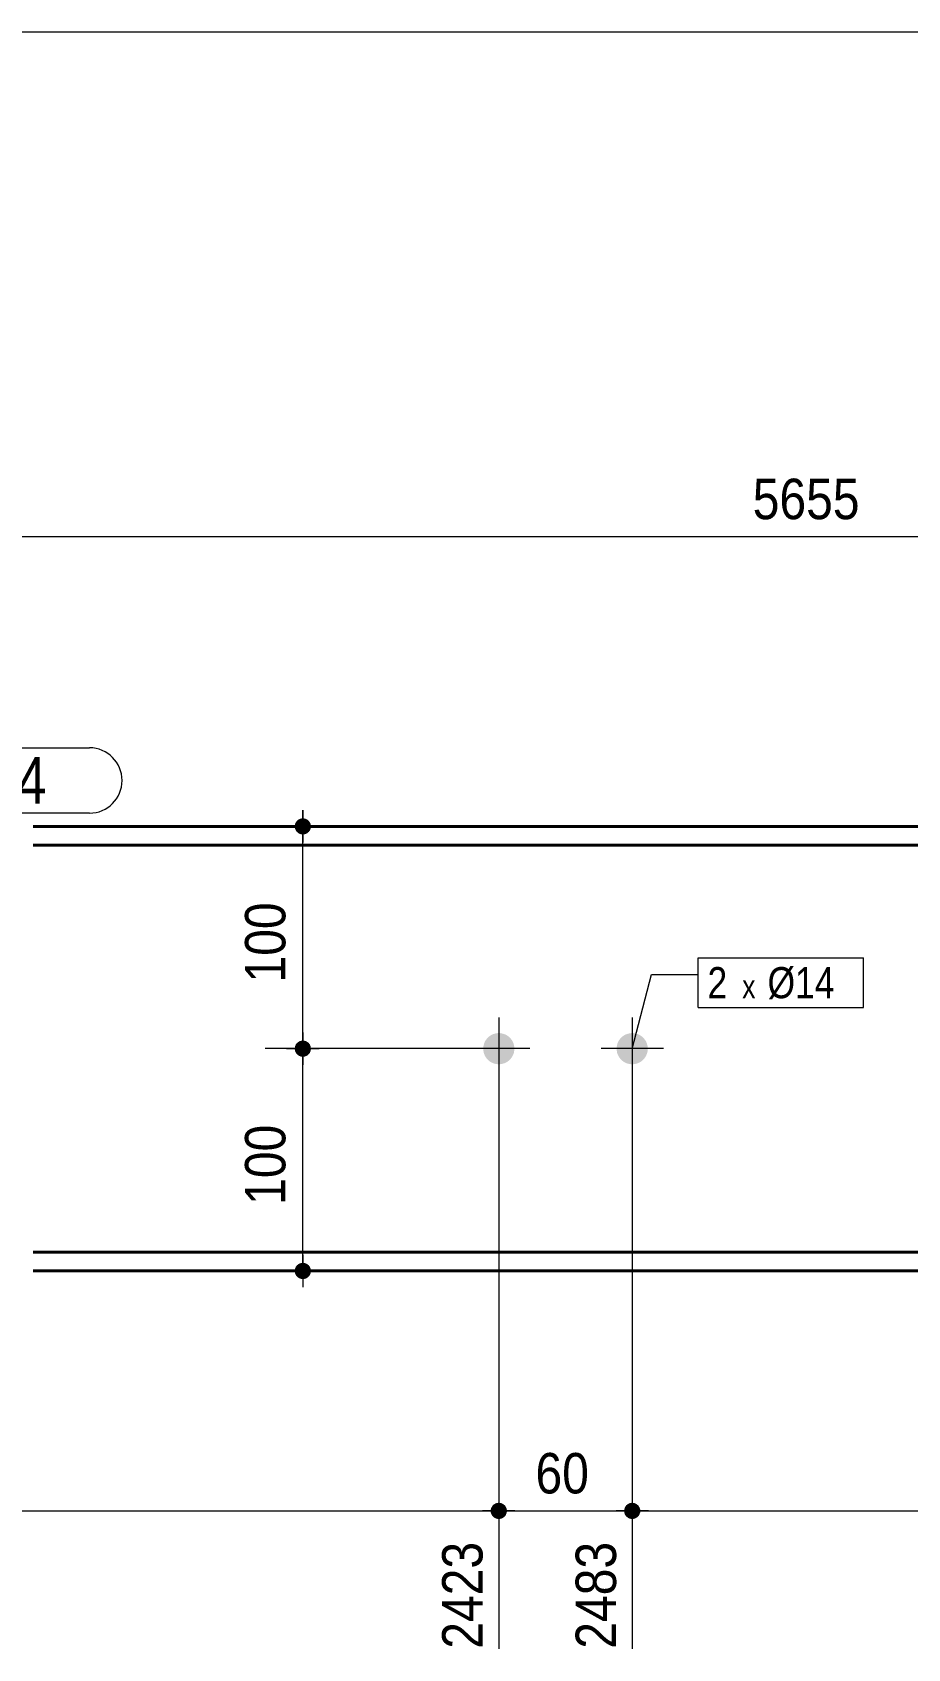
# Model space of a CAD drawing. Header units: millimetres. Extents: x 2 to 287, y 5 to 195.
# Drawn here: x 92.3 to 148.5, y 91.1 to 195 of the extents above; entities that cross this region are included whole.
import ezdxf

# ---------------------------------------------------------------- set-up
doc = ezdxf.new("R2010")
doc.units = ezdxf.units.MM
for name, color, linetype, lineweight in [('Boulon', 7, 'Continuous', 0), ('Cotation', 7, 'Continuous', 0), ('Désignation boulon', 3, 'Continuous', 0), ('Feuille dessin', 5, 'Continuous', 0), ('Piece', 2, 'Continuous', 0), ('Repère pièce', 3, 'Continuous', 0)]:
    doc.layers.add(name, color=color, linetype=linetype, lineweight=lineweight)
doc.styles.add('ARIAL', font='ARIAL.TTF')
doc.styles.add('COMIC_SANS_MS', font='COMIC.TTF')

# ---------------------------------------------------------------- blocks, each defined once
blk = doc.blocks.new('*A1')
at = {"layer": 'Boulon'}
for points in [[(122.3, 130.68), (122.32, 130.68), (122.35, 130.68), (122.37, 130.67), (122.4, 130.67), (122.42, 130.67), (122.44, 130.66), (122.47, 130.66), (122.49, 130.65), (122.52, 130.65), (122.54, 130.64), (122.56, 130.63), (122.59, 130.63), (122.61, 130.62), (122.63, 130.61), (122.66, 130.6), (122.68, 130.59), (122.7, 130.58), (122.72, 130.57), (122.75, 130.56), (122.77, 130.55), (122.79, 130.54), (122.81, 130.52), (122.83, 130.51), (122.85, 130.5), (122.87, 130.48), (122.89, 130.47), (122.91, 130.45), (122.93, 130.44), (122.95, 130.42), (122.96, 130.4), (122.98, 130.38), (123, 130.37), (123.01, 130.35), (123.03, 130.33), (123.05, 130.31), (123.06, 130.29), (123.08, 130.27), (123.09, 130.25), (123.11, 130.23), (123.12, 130.21), (123.13, 130.19), (123.14, 130.17), (123.16, 130.15), (123.17, 130.13), (123.18, 130.11), (123.19, 130.08), (123.2, 130.06), (123.21, 130.04), (123.22, 130.01), (123.22, 129.99), (123.23, 129.97), (123.24, 129.94), (123.24, 129.92), (123.25, 129.9), (123.25, 129.87), (123.26, 129.85), (123.26, 129.82), (123.27, 129.8), (123.27, 129.78), (123.27, 129.75), (123.27, 129.73), (123.27, 129.7), (123.27, 129.68), (123.27, 129.65), (123.27, 129.63), (123.27, 129.6), (123.27, 129.58), (123.27, 129.56), (123.26, 129.53), (123.26, 129.51), (123.25, 129.48), (123.25, 129.46), (123.24, 129.43), (123.24, 129.41), (123.23, 129.39), (123.22, 129.36), (123.22, 129.34), (123.21, 129.32), (123.2, 129.3), (123.19, 129.27), (123.18, 129.25), (123.17, 129.23), (123.16, 129.21), (123.14, 129.18), (123.13, 129.16), (123.12, 129.14), (123.11, 129.12), (123.09, 129.1), (123.08, 129.08), (123.06, 129.06), (123.05, 129.04), (123.03, 129.02), (123.01, 129.01), (123, 128.99), (122.98, 128.97), (122.96, 128.95), (122.95, 128.94), (122.93, 128.92), (122.91, 128.9), (122.89, 128.89), (122.87, 128.87), (122.85, 128.86), (122.83, 128.85), (122.81, 128.83), (122.79, 128.82), (122.77, 128.81), (122.75, 128.8), (122.72, 128.78), (122.7, 128.77), (122.68, 128.76), (122.66, 128.75), (122.63, 128.74), (122.61, 128.74), (122.59, 128.73), (122.56, 128.72), (122.54, 128.71), (122.52, 128.71), (122.49, 128.7), (122.47, 128.7), (122.44, 128.69), (122.42, 128.69), (122.4, 128.69), (122.37, 128.68), (122.35, 128.68), (122.32, 128.68), (122.3, 128.68), (122.27, 128.68), (122.25, 128.68), (122.22, 128.68), (122.2, 128.68), (122.18, 128.68), (122.15, 128.69), (122.13, 128.69), (122.1, 128.69), (122.08, 128.7), (122.05, 128.7), (122.03, 128.71), (122.01, 128.71), (121.98, 128.72), (121.96, 128.73), (121.94, 128.74), (121.91, 128.74), (121.89, 128.75), (121.87, 128.76), (121.85, 128.77), (121.82, 128.78), (121.8, 128.8), (121.78, 128.81), (121.76, 128.82), (121.74, 128.83), (121.72, 128.85), (121.7, 128.86), (121.68, 128.87), (121.66, 128.89), (121.64, 128.9), (121.62, 128.92), (121.6, 128.94), (121.58, 128.95), (121.57, 128.97), (121.55, 128.99), (121.53, 129.01), (121.52, 129.02), (121.5, 129.04), (121.49, 129.06), (121.47, 129.08), (121.46, 129.1), (121.44, 129.12), (121.43, 129.14), (121.42, 129.16), (121.4, 129.18), (121.39, 129.21), (121.38, 129.23), (121.37, 129.25), (121.36, 129.27), (121.35, 129.3), (121.34, 129.32), (121.33, 129.34), (121.32, 129.36), (121.32, 129.39), (121.31, 129.41), (121.3, 129.43), (121.3, 129.46), (121.29, 129.48), (121.29, 129.51), (121.28, 129.53), (121.28, 129.56), (121.28, 129.58), (121.28, 129.6), (121.27, 129.63), (121.27, 129.65), (121.27, 129.68), (121.27, 129.7), (121.27, 129.73), (121.28, 129.75), (121.28, 129.78), (121.28, 129.8), (121.28, 129.82), (121.29, 129.85), (121.29, 129.87), (121.3, 129.9), (121.3, 129.92), (121.31, 129.94), (121.32, 129.97), (121.32, 129.99), (121.33, 130.01), (121.34, 130.04), (121.35, 130.06), (121.36, 130.08), (121.37, 130.11), (121.38, 130.13), (121.39, 130.15), (121.4, 130.17), (121.42, 130.19), (121.43, 130.21), (121.44, 130.23), (121.46, 130.25), (121.47, 130.27), (121.49, 130.29), (121.5, 130.31), (121.52, 130.33), (121.53, 130.35), (121.55, 130.37), (121.57, 130.38), (121.58, 130.4), (121.6, 130.42), (121.62, 130.44), (121.64, 130.45), (121.66, 130.47), (121.68, 130.48), (121.7, 130.5), (121.72, 130.51), (121.74, 130.52), (121.76, 130.54), (121.78, 130.55), (121.8, 130.56), (121.82, 130.57), (121.85, 130.58), (121.87, 130.59), (121.89, 130.6), (121.91, 130.61), (121.94, 130.62), (121.96, 130.63), (121.98, 130.63), (122.01, 130.64), (122.03, 130.65), (122.05, 130.65), (122.08, 130.66), (122.1, 130.66), (122.13, 130.67), (122.15, 130.67), (122.18, 130.67), (122.2, 130.68), (122.22, 130.68), (122.25, 130.68), (122.27, 130.68)], [(130.87, 130.68), (130.89, 130.68), (130.92, 130.68), (130.94, 130.67), (130.97, 130.67), (130.99, 130.67), (131.02, 130.66), (131.04, 130.66), (131.06, 130.65), (131.09, 130.65), (131.11, 130.64), (131.14, 130.63), (131.16, 130.63), (131.18, 130.62), (131.21, 130.61), (131.23, 130.6), (131.25, 130.59), (131.27, 130.58), (131.29, 130.57), (131.32, 130.56), (131.34, 130.55), (131.36, 130.54), (131.38, 130.52), (131.4, 130.51), (131.42, 130.5), (131.44, 130.48), (131.46, 130.47), (131.48, 130.45), (131.5, 130.44), (131.52, 130.42), (131.53, 130.4), (131.55, 130.38), (131.57, 130.37), (131.59, 130.35), (131.6, 130.33), (131.62, 130.31), (131.63, 130.29), (131.65, 130.27), (131.66, 130.25), (131.68, 130.23), (131.69, 130.21), (131.7, 130.19), (131.72, 130.17), (131.73, 130.15), (131.74, 130.13), (131.75, 130.11), (131.76, 130.08), (131.77, 130.06), (131.78, 130.04), (131.79, 130.01), (131.79, 129.99), (131.8, 129.97), (131.81, 129.94), (131.82, 129.92), (131.82, 129.9), (131.83, 129.87), (131.83, 129.85), (131.83, 129.82), (131.84, 129.8), (131.84, 129.78), (131.84, 129.75), (131.84, 129.73), (131.84, 129.7), (131.85, 129.68), (131.84, 129.65), (131.84, 129.63), (131.84, 129.6), (131.84, 129.58), (131.84, 129.56), (131.83, 129.53), (131.83, 129.51), (131.83, 129.48), (131.82, 129.46), (131.82, 129.43), (131.81, 129.41), (131.8, 129.39), (131.79, 129.36), (131.79, 129.34), (131.78, 129.32), (131.77, 129.3), (131.76, 129.27), (131.75, 129.25), (131.74, 129.23), (131.73, 129.21), (131.72, 129.18), (131.7, 129.16), (131.69, 129.14), (131.68, 129.12), (131.66, 129.1), (131.65, 129.08), (131.63, 129.06), (131.62, 129.04), (131.6, 129.02), (131.59, 129.01), (131.57, 128.99), (131.55, 128.97), (131.53, 128.95), (131.52, 128.94), (131.5, 128.92), (131.48, 128.9), (131.46, 128.89), (131.44, 128.87), (131.42, 128.86), (131.4, 128.85), (131.38, 128.83), (131.36, 128.82), (131.34, 128.81), (131.32, 128.8), (131.29, 128.78), (131.27, 128.77), (131.25, 128.76), (131.23, 128.75), (131.21, 128.74), (131.18, 128.74), (131.16, 128.73), (131.14, 128.72), (131.11, 128.71), (131.09, 128.71), (131.06, 128.7), (131.04, 128.7), (131.02, 128.69), (130.99, 128.69), (130.97, 128.69), (130.94, 128.68), (130.92, 128.68), (130.89, 128.68), (130.87, 128.68), (130.85, 128.68), (130.82, 128.68), (130.8, 128.68), (130.77, 128.68), (130.75, 128.68), (130.72, 128.69), (130.7, 128.69), (130.67, 128.69), (130.65, 128.7), (130.63, 128.7), (130.6, 128.71), (130.58, 128.71), (130.55, 128.72), (130.53, 128.73), (130.51, 128.74), (130.49, 128.74), (130.46, 128.75), (130.44, 128.76), (130.42, 128.77), (130.4, 128.78), (130.37, 128.8), (130.35, 128.81), (130.33, 128.82), (130.31, 128.83), (130.29, 128.85), (130.27, 128.86), (130.25, 128.87), (130.23, 128.89), (130.21, 128.9), (130.19, 128.92), (130.17, 128.94), (130.16, 128.95), (130.14, 128.97), (130.12, 128.99), (130.1, 129.01), (130.09, 129.02), (130.07, 129.04), (130.06, 129.06), (130.04, 129.08), (130.03, 129.1), (130.01, 129.12), (130, 129.14), (129.99, 129.16), (129.98, 129.18), (129.96, 129.21), (129.95, 129.23), (129.94, 129.25), (129.93, 129.27), (129.92, 129.3), (129.91, 129.32), (129.9, 129.34), (129.9, 129.36), (129.89, 129.39), (129.88, 129.41), (129.88, 129.43), (129.87, 129.46), (129.86, 129.48), (129.86, 129.51), (129.86, 129.53), (129.85, 129.56), (129.85, 129.58), (129.85, 129.6), (129.85, 129.63), (129.85, 129.65), (129.85, 129.68), (129.85, 129.7), (129.85, 129.73), (129.85, 129.75), (129.85, 129.78), (129.85, 129.8), (129.86, 129.82), (129.86, 129.85), (129.86, 129.87), (129.87, 129.9), (129.88, 129.92), (129.88, 129.94), (129.89, 129.97), (129.9, 129.99), (129.9, 130.01), (129.91, 130.04), (129.92, 130.06), (129.93, 130.08), (129.94, 130.11), (129.95, 130.13), (129.96, 130.15), (129.98, 130.17), (129.99, 130.19), (130, 130.21), (130.01, 130.23), (130.03, 130.25), (130.04, 130.27), (130.06, 130.29), (130.07, 130.31), (130.09, 130.33), (130.1, 130.35), (130.12, 130.37), (130.14, 130.38), (130.16, 130.4), (130.17, 130.42), (130.19, 130.44), (130.21, 130.45), (130.23, 130.47), (130.25, 130.48), (130.27, 130.5), (130.29, 130.51), (130.31, 130.52), (130.33, 130.54), (130.35, 130.55), (130.37, 130.56), (130.4, 130.57), (130.42, 130.58), (130.44, 130.59), (130.46, 130.6), (130.49, 130.61), (130.51, 130.62), (130.53, 130.63), (130.55, 130.63), (130.58, 130.64), (130.6, 130.65), (130.63, 130.65), (130.65, 130.66), (130.67, 130.66), (130.7, 130.67), (130.72, 130.67), (130.75, 130.67), (130.77, 130.68), (130.8, 130.68), (130.82, 130.68), (130.85, 130.68)]]:
    blk.add_hatch(color=256, dxfattribs=at).paths.add_polyline_path(points, flags=17)
at = {"layer": 'Boulon', "linetype": 'Continuous', "lineweight": 0}
for p, q in [((122.27, 131.68), (122.27, 127.68)), ((130.85, 131.68), (130.85, 127.68)), ((124.27, 129.68), (120.27, 129.68)), ((132.85, 129.68), (128.85, 129.68))]:
    blk.add_line(p, q, dxfattribs=at)
blk = doc.blocks.new('*A4')
at = {"layer": 'Piece', "color": 2, "linetype": 'Continuous', "lineweight": 40}
for p, q in [((160.773764, 143.964054), (92.345192, 143.964054)), ((160.773764, 142.749768), (92.345192, 142.749768)), ((92.345192, 116.606911), (160.773764, 116.606911)), ((160.773764, 115.392625), (92.345192, 115.392625))]:
    blk.add_line(p, q, dxfattribs=at)
blk = doc.blocks.new('*A5')
at = {"layer": 'Feuille dessin', "linetype": 'Continuous', "lineweight": 0}
blk.add_line((282, 195), (5, 195), dxfattribs=at)
blk = doc.blocks.new('*A11')
at = {"layer": 'Cotation', "linetype": 'Continuous', "lineweight": 0}
blk.add_line((43.68, 162.59), (241.22, 162.59), dxfattribs=at)
at = {"layer": 'Cotation', "style": 'ARIAL', "width": 0.85}
blk.add_text('5655', height=2.6, dxfattribs=at).set_placement((138.59, 163.71))
blk = doc.blocks.new('*A14')
at = {"layer": 'Cotation'}
for points in [[(47.5, 99.45), (47.48, 99.45), (47.45, 99.45), (47.43, 99.46), (47.4, 99.46), (47.38, 99.47), (47.35, 99.48), (47.33, 99.49), (47.3, 99.5), (47.28, 99.51), (47.26, 99.52), (47.24, 99.54), (47.22, 99.55), (47.2, 99.57), (47.18, 99.58), (47.16, 99.6), (47.14, 99.62), (47.13, 99.64), (47.11, 99.66), (47.09, 99.68), (47.08, 99.7), (47.07, 99.72), (47.06, 99.75), (47.05, 99.77), (47.04, 99.79), (47.03, 99.82), (47.02, 99.84), (47.02, 99.87), (47.01, 99.89), (47.01, 99.92), (47.01, 99.94), (47.01, 99.97), (47.01, 99.99), (47.01, 100.02), (47.01, 100.04), (47.02, 100.07), (47.02, 100.09), (47.03, 100.12), (47.04, 100.14), (47.05, 100.17), (47.06, 100.19), (47.07, 100.21), (47.08, 100.24), (47.09, 100.26), (47.11, 100.28), (47.13, 100.3), (47.14, 100.32), (47.16, 100.34), (47.18, 100.35), (47.2, 100.37), (47.22, 100.39), (47.24, 100.4), (47.26, 100.41), (47.28, 100.43), (47.3, 100.44), (47.33, 100.45), (47.35, 100.46), (47.38, 100.47), (47.4, 100.47), (47.43, 100.48), (47.45, 100.48), (47.48, 100.49), (47.5, 100.49), (47.53, 100.49), (47.55, 100.49), (47.58, 100.49), (47.6, 100.48), (47.63, 100.48), (47.65, 100.47), (47.68, 100.47), (47.7, 100.46), (47.73, 100.45), (47.75, 100.44), (47.77, 100.43), (47.79, 100.41), (47.82, 100.4), (47.84, 100.39), (47.86, 100.37), (47.88, 100.35), (47.89, 100.34), (47.91, 100.32), (47.93, 100.3), (47.94, 100.28), (47.96, 100.26), (47.97, 100.24), (47.99, 100.21), (48, 100.19), (48.01, 100.17), (48.02, 100.14), (48.02, 100.12), (48.03, 100.09), (48.04, 100.07), (48.04, 100.04), (48.04, 100.02), (48.05, 99.99), (48.05, 99.97), (48.05, 99.94), (48.04, 99.92), (48.04, 99.89), (48.04, 99.87), (48.03, 99.84), (48.02, 99.82), (48.02, 99.79), (48.01, 99.77), (48, 99.75), (47.99, 99.72), (47.97, 99.7), (47.96, 99.68), (47.94, 99.66), (47.93, 99.64), (47.91, 99.62), (47.89, 99.6), (47.88, 99.58), (47.86, 99.57), (47.84, 99.55), (47.82, 99.54), (47.79, 99.52), (47.77, 99.51), (47.75, 99.5), (47.73, 99.49), (47.7, 99.48), (47.68, 99.47), (47.65, 99.46), (47.63, 99.46), (47.6, 99.45), (47.58, 99.45), (47.55, 99.45), (47.53, 99.45)], [(122.25, 99.45), (122.22, 99.45), (122.2, 99.45), (122.17, 99.46), (122.15, 99.46), (122.12, 99.47), (122.1, 99.48), (122.07, 99.49), (122.05, 99.5), (122.03, 99.51), (122.01, 99.52), (121.98, 99.54), (121.96, 99.55), (121.94, 99.57), (121.92, 99.58), (121.91, 99.6), (121.89, 99.62), (121.87, 99.64), (121.86, 99.66), (121.84, 99.68), (121.83, 99.7), (121.82, 99.72), (121.8, 99.75), (121.79, 99.77), (121.78, 99.79), (121.78, 99.82), (121.77, 99.84), (121.76, 99.87), (121.76, 99.89), (121.76, 99.92), (121.75, 99.94), (121.75, 99.97), (121.75, 99.99), (121.76, 100.02), (121.76, 100.04), (121.76, 100.07), (121.77, 100.09), (121.78, 100.12), (121.78, 100.14), (121.79, 100.17), (121.8, 100.19), (121.82, 100.21), (121.83, 100.24), (121.84, 100.26), (121.86, 100.28), (121.87, 100.3), (121.89, 100.32), (121.91, 100.34), (121.92, 100.35), (121.94, 100.37), (121.96, 100.39), (121.98, 100.4), (122.01, 100.41), (122.03, 100.43), (122.05, 100.44), (122.07, 100.45), (122.1, 100.46), (122.12, 100.47), (122.15, 100.47), (122.17, 100.48), (122.2, 100.48), (122.22, 100.49), (122.25, 100.49), (122.27, 100.49), (122.3, 100.49), (122.32, 100.49), (122.35, 100.48), (122.38, 100.48), (122.4, 100.47), (122.42, 100.47), (122.45, 100.46), (122.47, 100.45), (122.5, 100.44), (122.52, 100.43), (122.54, 100.41), (122.56, 100.4), (122.58, 100.39), (122.6, 100.37), (122.62, 100.35), (122.64, 100.34), (122.66, 100.32), (122.68, 100.3), (122.69, 100.28), (122.71, 100.26), (122.72, 100.24), (122.73, 100.21), (122.74, 100.19), (122.75, 100.17), (122.76, 100.14), (122.77, 100.12), (122.78, 100.09), (122.78, 100.07), (122.79, 100.04), (122.79, 100.02), (122.79, 99.99), (122.79, 99.97), (122.79, 99.94), (122.79, 99.92), (122.79, 99.89), (122.78, 99.87), (122.78, 99.84), (122.77, 99.82), (122.76, 99.79), (122.75, 99.77), (122.74, 99.75), (122.73, 99.72), (122.72, 99.7), (122.71, 99.68), (122.69, 99.66), (122.68, 99.64), (122.66, 99.62), (122.64, 99.6), (122.62, 99.58), (122.6, 99.57), (122.58, 99.55), (122.56, 99.54), (122.54, 99.52), (122.52, 99.51), (122.5, 99.5), (122.47, 99.49), (122.45, 99.48), (122.42, 99.47), (122.4, 99.46), (122.38, 99.46), (122.35, 99.45), (122.32, 99.45), (122.3, 99.45), (122.27, 99.45)]]:
    blk.add_hatch(color=256, dxfattribs=at).paths.add_polyline_path(points, flags=17)
at = {"layer": 'Cotation', "linetype": 'Continuous', "lineweight": 0}
for p, q in [((122.27, 128.68), (122.27, 91.11)), ((47.53, 120.54), (47.53, 104.21)), ((122.27, 101.01), (122.27, 98.93)), ((48.57, 99.97), (46.49, 99.97)), ((47.53, 99.97), (46.49, 99.97)), ((47.53, 100.57), (47.53, 94.97)), ((47.53, 100.57), (47.53, 98.93)), ((47.53, 99.97), (122.27, 99.97)), ((123.31, 99.97), (121.23, 99.97)), ((122.27, 99.97), (123.31, 99.97))]:
    blk.add_line(p, q, dxfattribs=at)
at = {"layer": 'Cotation'}
for p in [(47.53, 99.97), (122.27, 99.97)]:
    blk.add_point(p, dxfattribs=at)
at = {"layer": 'Cotation', "style": 'ARIAL', "width": 0.85}
blk.add_text('2396', height=2.6, dxfattribs=at).set_placement((81.04, 101.09))
blk.add_text('2423', height=2.6, rotation=90.0002, dxfattribs=at).set_placement((121.23, 91.11))
blk = doc.blocks.new('*A15')
at = {"layer": 'Cotation'}
for points in [[(122.25, 99.45), (122.22, 99.45), (122.2, 99.45), (122.17, 99.46), (122.15, 99.46), (122.12, 99.47), (122.1, 99.48), (122.07, 99.49), (122.05, 99.5), (122.03, 99.51), (122.01, 99.52), (121.98, 99.54), (121.96, 99.55), (121.94, 99.57), (121.92, 99.58), (121.91, 99.6), (121.89, 99.62), (121.87, 99.64), (121.86, 99.66), (121.84, 99.68), (121.83, 99.7), (121.82, 99.72), (121.8, 99.75), (121.79, 99.77), (121.78, 99.79), (121.78, 99.82), (121.77, 99.84), (121.76, 99.87), (121.76, 99.89), (121.76, 99.92), (121.75, 99.94), (121.75, 99.97), (121.75, 99.99), (121.76, 100.02), (121.76, 100.04), (121.76, 100.07), (121.77, 100.09), (121.78, 100.12), (121.78, 100.14), (121.79, 100.17), (121.8, 100.19), (121.82, 100.21), (121.83, 100.24), (121.84, 100.26), (121.86, 100.28), (121.87, 100.3), (121.89, 100.32), (121.91, 100.34), (121.92, 100.35), (121.94, 100.37), (121.96, 100.39), (121.98, 100.4), (122.01, 100.41), (122.03, 100.43), (122.05, 100.44), (122.07, 100.45), (122.1, 100.46), (122.12, 100.47), (122.15, 100.47), (122.17, 100.48), (122.2, 100.48), (122.22, 100.49), (122.25, 100.49), (122.27, 100.49), (122.3, 100.49), (122.32, 100.49), (122.35, 100.48), (122.38, 100.48), (122.4, 100.47), (122.42, 100.47), (122.45, 100.46), (122.47, 100.45), (122.5, 100.44), (122.52, 100.43), (122.54, 100.41), (122.56, 100.4), (122.58, 100.39), (122.6, 100.37), (122.62, 100.35), (122.64, 100.34), (122.66, 100.32), (122.68, 100.3), (122.69, 100.28), (122.71, 100.26), (122.72, 100.24), (122.73, 100.21), (122.74, 100.19), (122.75, 100.17), (122.76, 100.14), (122.77, 100.12), (122.78, 100.09), (122.78, 100.07), (122.79, 100.04), (122.79, 100.02), (122.79, 99.99), (122.79, 99.97), (122.79, 99.94), (122.79, 99.92), (122.79, 99.89), (122.78, 99.87), (122.78, 99.84), (122.77, 99.82), (122.76, 99.79), (122.75, 99.77), (122.74, 99.75), (122.73, 99.72), (122.72, 99.7), (122.71, 99.68), (122.69, 99.66), (122.68, 99.64), (122.66, 99.62), (122.64, 99.6), (122.62, 99.58), (122.6, 99.57), (122.58, 99.55), (122.56, 99.54), (122.54, 99.52), (122.52, 99.51), (122.5, 99.5), (122.47, 99.49), (122.45, 99.48), (122.42, 99.47), (122.4, 99.46), (122.38, 99.46), (122.35, 99.45), (122.32, 99.45), (122.3, 99.45), (122.27, 99.45)], [(130.82, 99.45), (130.79, 99.45), (130.77, 99.45), (130.74, 99.46), (130.72, 99.46), (130.69, 99.47), (130.67, 99.48), (130.65, 99.49), (130.62, 99.5), (130.6, 99.51), (130.58, 99.52), (130.56, 99.54), (130.54, 99.55), (130.52, 99.57), (130.5, 99.58), (130.48, 99.6), (130.46, 99.62), (130.44, 99.64), (130.43, 99.66), (130.41, 99.68), (130.4, 99.7), (130.39, 99.72), (130.38, 99.75), (130.36, 99.77), (130.36, 99.79), (130.35, 99.82), (130.34, 99.84), (130.34, 99.87), (130.33, 99.89), (130.33, 99.92), (130.33, 99.94), (130.33, 99.97), (130.33, 99.99), (130.33, 100.02), (130.33, 100.04), (130.34, 100.07), (130.34, 100.09), (130.35, 100.12), (130.36, 100.14), (130.36, 100.17), (130.38, 100.19), (130.39, 100.21), (130.4, 100.24), (130.41, 100.26), (130.43, 100.28), (130.44, 100.3), (130.46, 100.32), (130.48, 100.34), (130.5, 100.35), (130.52, 100.37), (130.54, 100.39), (130.56, 100.4), (130.58, 100.41), (130.6, 100.43), (130.62, 100.44), (130.65, 100.45), (130.67, 100.46), (130.69, 100.47), (130.72, 100.47), (130.74, 100.48), (130.77, 100.48), (130.79, 100.49), (130.82, 100.49), (130.85, 100.49), (130.87, 100.49), (130.9, 100.49), (130.92, 100.48), (130.95, 100.48), (130.97, 100.47), (131, 100.47), (131.02, 100.46), (131.04, 100.45), (131.07, 100.44), (131.09, 100.43), (131.11, 100.41), (131.13, 100.4), (131.15, 100.39), (131.18, 100.37), (131.19, 100.35), (131.21, 100.34), (131.23, 100.32), (131.25, 100.3), (131.26, 100.28), (131.28, 100.26), (131.29, 100.24), (131.3, 100.21), (131.32, 100.19), (131.33, 100.17), (131.33, 100.14), (131.34, 100.12), (131.35, 100.09), (131.36, 100.07), (131.36, 100.04), (131.36, 100.02), (131.36, 99.99), (131.37, 99.97), (131.36, 99.94), (131.36, 99.92), (131.36, 99.89), (131.36, 99.87), (131.35, 99.84), (131.34, 99.82), (131.33, 99.79), (131.33, 99.77), (131.32, 99.75), (131.3, 99.72), (131.29, 99.7), (131.28, 99.68), (131.26, 99.66), (131.25, 99.64), (131.23, 99.62), (131.21, 99.6), (131.19, 99.58), (131.18, 99.57), (131.15, 99.55), (131.13, 99.54), (131.11, 99.52), (131.09, 99.51), (131.07, 99.5), (131.04, 99.49), (131.02, 99.48), (131, 99.47), (130.97, 99.46), (130.95, 99.46), (130.92, 99.45), (130.9, 99.45), (130.87, 99.45), (130.85, 99.45)]]:
    blk.add_hatch(color=256, dxfattribs=at).paths.add_polyline_path(points, flags=17)
at = {"layer": 'Cotation', "linetype": 'Continuous', "lineweight": 0}
for p, q in [((122.27, 128.68), (122.27, 91.11)), ((130.85, 128.68), (130.85, 91.11)), ((122.27, 101.01), (122.27, 98.93)), ((130.85, 101.01), (130.85, 98.93)), ((123.31, 99.97), (121.23, 99.97)), ((122.27, 99.97), (121.23, 99.97)), ((122.27, 99.97), (130.85, 99.97)), ((131.89, 99.97), (129.81, 99.97)), ((130.85, 99.97), (131.89, 99.97))]:
    blk.add_line(p, q, dxfattribs=at)
at = {"layer": 'Cotation'}
for p in [(122.27, 99.97), (130.85, 99.97)]:
    blk.add_point(p, dxfattribs=at)
at = {"layer": 'Cotation', "style": 'ARIAL', "width": 0.85}
blk.add_text('60', height=2.6, dxfattribs=at).set_placement((124.63, 101.09))
blk.add_text('2483', height=2.6, rotation=90.0002, dxfattribs=at).set_placement((129.81, 91.11))
blk = doc.blocks.new('*A16')
at = {"layer": 'Cotation'}
for points in [[(130.82, 99.45), (130.79, 99.45), (130.77, 99.45), (130.74, 99.46), (130.72, 99.46), (130.69, 99.47), (130.67, 99.48), (130.65, 99.49), (130.62, 99.5), (130.6, 99.51), (130.58, 99.52), (130.56, 99.54), (130.54, 99.55), (130.52, 99.57), (130.5, 99.58), (130.48, 99.6), (130.46, 99.62), (130.44, 99.64), (130.43, 99.66), (130.41, 99.68), (130.4, 99.7), (130.39, 99.72), (130.38, 99.75), (130.36, 99.77), (130.36, 99.79), (130.35, 99.82), (130.34, 99.84), (130.34, 99.87), (130.33, 99.89), (130.33, 99.92), (130.33, 99.94), (130.33, 99.97), (130.33, 99.99), (130.33, 100.02), (130.33, 100.04), (130.34, 100.07), (130.34, 100.09), (130.35, 100.12), (130.36, 100.14), (130.36, 100.17), (130.38, 100.19), (130.39, 100.21), (130.4, 100.24), (130.41, 100.26), (130.43, 100.28), (130.44, 100.3), (130.46, 100.32), (130.48, 100.34), (130.5, 100.35), (130.52, 100.37), (130.54, 100.39), (130.56, 100.4), (130.58, 100.41), (130.6, 100.43), (130.62, 100.44), (130.65, 100.45), (130.67, 100.46), (130.69, 100.47), (130.72, 100.47), (130.74, 100.48), (130.77, 100.48), (130.79, 100.49), (130.82, 100.49), (130.85, 100.49), (130.87, 100.49), (130.9, 100.49), (130.92, 100.48), (130.95, 100.48), (130.97, 100.47), (131, 100.47), (131.02, 100.46), (131.04, 100.45), (131.07, 100.44), (131.09, 100.43), (131.11, 100.41), (131.13, 100.4), (131.15, 100.39), (131.18, 100.37), (131.19, 100.35), (131.21, 100.34), (131.23, 100.32), (131.25, 100.3), (131.26, 100.28), (131.28, 100.26), (131.29, 100.24), (131.3, 100.21), (131.32, 100.19), (131.33, 100.17), (131.33, 100.14), (131.34, 100.12), (131.35, 100.09), (131.36, 100.07), (131.36, 100.04), (131.36, 100.02), (131.36, 99.99), (131.37, 99.97), (131.36, 99.94), (131.36, 99.92), (131.36, 99.89), (131.36, 99.87), (131.35, 99.84), (131.34, 99.82), (131.33, 99.79), (131.33, 99.77), (131.32, 99.75), (131.3, 99.72), (131.29, 99.7), (131.28, 99.68), (131.26, 99.66), (131.25, 99.64), (131.23, 99.62), (131.21, 99.6), (131.19, 99.58), (131.18, 99.57), (131.15, 99.55), (131.13, 99.54), (131.11, 99.52), (131.09, 99.51), (131.07, 99.5), (131.04, 99.49), (131.02, 99.48), (131, 99.47), (130.97, 99.46), (130.95, 99.46), (130.92, 99.45), (130.9, 99.45), (130.87, 99.45), (130.85, 99.45)], [(248.34, 99.45), (248.31, 99.45), (248.29, 99.45), (248.26, 99.46), (248.24, 99.46), (248.21, 99.47), (248.19, 99.48), (248.17, 99.49), (248.14, 99.5), (248.12, 99.51), (248.1, 99.52), (248.08, 99.54), (248.06, 99.55), (248.04, 99.57), (248.02, 99.58), (248, 99.6), (247.98, 99.62), (247.96, 99.64), (247.95, 99.66), (247.93, 99.68), (247.92, 99.7), (247.91, 99.72), (247.9, 99.75), (247.88, 99.77), (247.88, 99.79), (247.87, 99.82), (247.86, 99.84), (247.86, 99.87), (247.85, 99.89), (247.85, 99.92), (247.85, 99.94), (247.85, 99.97), (247.85, 99.99), (247.85, 100.02), (247.85, 100.04), (247.86, 100.07), (247.86, 100.09), (247.87, 100.12), (247.88, 100.14), (247.88, 100.17), (247.9, 100.19), (247.91, 100.21), (247.92, 100.24), (247.93, 100.26), (247.95, 100.28), (247.96, 100.3), (247.98, 100.32), (248, 100.34), (248.02, 100.35), (248.04, 100.37), (248.06, 100.39), (248.08, 100.4), (248.1, 100.41), (248.12, 100.43), (248.14, 100.44), (248.17, 100.45), (248.19, 100.46), (248.21, 100.47), (248.24, 100.47), (248.26, 100.48), (248.29, 100.48), (248.31, 100.49), (248.34, 100.49), (248.37, 100.49), (248.39, 100.49), (248.42, 100.49), (248.44, 100.48), (248.47, 100.48), (248.49, 100.47), (248.52, 100.47), (248.54, 100.46), (248.56, 100.45), (248.59, 100.44), (248.61, 100.43), (248.63, 100.41), (248.65, 100.4), (248.67, 100.39), (248.7, 100.37), (248.71, 100.35), (248.73, 100.34), (248.75, 100.32), (248.77, 100.3), (248.78, 100.28), (248.8, 100.26), (248.81, 100.24), (248.82, 100.21), (248.84, 100.19), (248.85, 100.17), (248.85, 100.14), (248.86, 100.12), (248.87, 100.09), (248.88, 100.07), (248.88, 100.04), (248.88, 100.02), (248.88, 99.99), (248.89, 99.97), (248.88, 99.94), (248.88, 99.92), (248.88, 99.89), (248.88, 99.87), (248.87, 99.84), (248.86, 99.82), (248.85, 99.79), (248.85, 99.77), (248.84, 99.75), (248.82, 99.72), (248.81, 99.7), (248.8, 99.68), (248.78, 99.66), (248.77, 99.64), (248.75, 99.62), (248.73, 99.6), (248.71, 99.58), (248.7, 99.57), (248.67, 99.55), (248.65, 99.54), (248.63, 99.52), (248.61, 99.51), (248.59, 99.5), (248.56, 99.49), (248.54, 99.48), (248.52, 99.47), (248.49, 99.46), (248.47, 99.46), (248.44, 99.45), (248.42, 99.45), (248.39, 99.45), (248.37, 99.45)]]:
    blk.add_hatch(color=256, dxfattribs=at).paths.add_polyline_path(points, flags=17)
at = {"layer": 'Cotation', "linetype": 'Continuous', "lineweight": 0}
for p, q in [((130.85, 128.68), (130.85, 91.11)), ((248.37, 114.39), (248.37, 91.11)), ((130.85, 101.01), (130.85, 98.93)), ((248.37, 101.01), (248.37, 98.93)), ((131.89, 99.97), (129.81, 99.97)), ((130.85, 99.97), (129.81, 99.97)), ((130.85, 99.97), (248.37, 99.97)), ((249.41, 99.97), (247.33, 99.97)), ((248.37, 99.97), (249.41, 99.97))]:
    blk.add_line(p, q, dxfattribs=at)
at = {"layer": 'Cotation'}
for p in [(130.85, 99.97), (248.37, 99.97)]:
    blk.add_point(p, dxfattribs=at)
at = {"layer": 'Cotation', "style": 'ARIAL', "width": 0.85}
blk.add_text('3222', height=2.6, dxfattribs=at).set_placement((185.75, 101.09))
blk.add_text('5705', height=2.6, rotation=90.0002, dxfattribs=at).set_placement((247.33, 91.11))
blk = doc.blocks.new('*A17')
at = {"layer": 'Cotation'}
for points in [[(109.65, 129.16), (109.63, 129.16), (109.6, 129.16), (109.58, 129.17), (109.55, 129.17), (109.53, 129.18), (109.5, 129.19), (109.48, 129.2), (109.46, 129.21), (109.43, 129.22), (109.41, 129.23), (109.39, 129.25), (109.37, 129.26), (109.35, 129.28), (109.33, 129.29), (109.31, 129.31), (109.29, 129.33), (109.28, 129.35), (109.26, 129.37), (109.25, 129.39), (109.23, 129.41), (109.22, 129.43), (109.21, 129.46), (109.2, 129.48), (109.19, 129.5), (109.18, 129.53), (109.18, 129.55), (109.17, 129.58), (109.17, 129.6), (109.16, 129.63), (109.16, 129.65), (109.16, 129.68), (109.16, 129.7), (109.16, 129.73), (109.17, 129.75), (109.17, 129.78), (109.18, 129.8), (109.18, 129.83), (109.19, 129.85), (109.2, 129.88), (109.21, 129.9), (109.22, 129.92), (109.23, 129.95), (109.25, 129.97), (109.26, 129.99), (109.28, 130.01), (109.29, 130.03), (109.31, 130.05), (109.33, 130.06), (109.35, 130.08), (109.37, 130.1), (109.39, 130.11), (109.41, 130.12), (109.43, 130.14), (109.46, 130.15), (109.48, 130.16), (109.5, 130.17), (109.53, 130.18), (109.55, 130.18), (109.58, 130.19), (109.6, 130.19), (109.63, 130.2), (109.65, 130.2), (109.68, 130.2), (109.71, 130.2), (109.73, 130.2), (109.76, 130.19), (109.78, 130.19), (109.81, 130.18), (109.83, 130.18), (109.86, 130.17), (109.88, 130.16), (109.9, 130.15), (109.93, 130.14), (109.95, 130.12), (109.97, 130.11), (109.99, 130.1), (110.01, 130.08), (110.03, 130.06), (110.05, 130.05), (110.07, 130.03), (110.08, 130.01), (110.1, 129.99), (110.11, 129.97), (110.13, 129.95), (110.14, 129.92), (110.15, 129.9), (110.16, 129.88), (110.17, 129.85), (110.18, 129.83), (110.18, 129.8), (110.19, 129.78), (110.19, 129.75), (110.2, 129.73), (110.2, 129.7), (110.2, 129.68), (110.2, 129.65), (110.2, 129.63), (110.19, 129.6), (110.19, 129.58), (110.18, 129.55), (110.18, 129.53), (110.17, 129.5), (110.16, 129.48), (110.15, 129.46), (110.14, 129.43), (110.13, 129.41), (110.11, 129.39), (110.1, 129.37), (110.08, 129.35), (110.07, 129.33), (110.05, 129.31), (110.03, 129.29), (110.01, 129.28), (109.99, 129.26), (109.97, 129.25), (109.95, 129.23), (109.93, 129.22), (109.9, 129.21), (109.88, 129.2), (109.86, 129.19), (109.83, 129.18), (109.81, 129.17), (109.78, 129.17), (109.76, 129.16), (109.73, 129.16), (109.71, 129.16), (109.68, 129.16)], [(109.65, 114.87), (109.63, 114.88), (109.6, 114.88), (109.58, 114.88), (109.55, 114.89), (109.53, 114.9), (109.5, 114.9), (109.48, 114.91), (109.46, 114.92), (109.43, 114.93), (109.41, 114.95), (109.39, 114.96), (109.37, 114.97), (109.35, 114.99), (109.33, 115.01), (109.31, 115.02), (109.29, 115.04), (109.28, 115.06), (109.26, 115.08), (109.25, 115.1), (109.23, 115.13), (109.22, 115.15), (109.21, 115.17), (109.2, 115.19), (109.19, 115.22), (109.18, 115.24), (109.18, 115.27), (109.17, 115.29), (109.17, 115.32), (109.16, 115.34), (109.16, 115.37), (109.16, 115.39), (109.16, 115.42), (109.16, 115.44), (109.17, 115.47), (109.17, 115.49), (109.18, 115.52), (109.18, 115.54), (109.19, 115.57), (109.2, 115.59), (109.21, 115.61), (109.22, 115.64), (109.23, 115.66), (109.25, 115.68), (109.26, 115.7), (109.28, 115.72), (109.29, 115.74), (109.31, 115.76), (109.33, 115.78), (109.35, 115.79), (109.37, 115.81), (109.39, 115.82), (109.41, 115.84), (109.43, 115.85), (109.46, 115.86), (109.48, 115.87), (109.5, 115.88), (109.53, 115.89), (109.55, 115.9), (109.58, 115.9), (109.6, 115.91), (109.63, 115.91), (109.65, 115.91), (109.68, 115.91), (109.71, 115.91), (109.73, 115.91), (109.76, 115.91), (109.78, 115.9), (109.81, 115.9), (109.83, 115.89), (109.86, 115.88), (109.88, 115.87), (109.9, 115.86), (109.93, 115.85), (109.95, 115.84), (109.97, 115.82), (109.99, 115.81), (110.01, 115.79), (110.03, 115.78), (110.05, 115.76), (110.07, 115.74), (110.08, 115.72), (110.1, 115.7), (110.11, 115.68), (110.13, 115.66), (110.14, 115.64), (110.15, 115.61), (110.16, 115.59), (110.17, 115.57), (110.18, 115.54), (110.18, 115.52), (110.19, 115.49), (110.19, 115.47), (110.2, 115.44), (110.2, 115.42), (110.2, 115.39), (110.2, 115.37), (110.2, 115.34), (110.19, 115.32), (110.19, 115.29), (110.18, 115.27), (110.18, 115.24), (110.17, 115.22), (110.16, 115.19), (110.15, 115.17), (110.14, 115.15), (110.13, 115.13), (110.11, 115.1), (110.1, 115.08), (110.08, 115.06), (110.07, 115.04), (110.05, 115.02), (110.03, 115.01), (110.01, 114.99), (109.99, 114.97), (109.97, 114.96), (109.95, 114.95), (109.93, 114.93), (109.9, 114.92), (109.88, 114.91), (109.86, 114.9), (109.83, 114.9), (109.81, 114.89), (109.78, 114.88), (109.76, 114.88), (109.73, 114.88), (109.71, 114.87), (109.68, 114.87)]]:
    blk.add_hatch(color=256, dxfattribs=at).paths.add_polyline_path(points, flags=17)
at = {"layer": 'Cotation', "linetype": 'Continuous', "lineweight": 0}
for p, q in [((109.68, 130.72), (109.68, 128.64)), ((109.68, 129.68), (109.68, 130.72)), ((121.27, 129.68), (107.26, 129.68)), ((108.64, 129.68), (110.72, 129.68)), ((109.68, 115.39), (109.68, 129.68)), ((109.68, 116.43), (109.68, 114.35)), ((121.27, 115.39), (107.26, 115.39)), ((108.64, 115.39), (110.72, 115.39)), ((109.68, 115.39), (109.68, 114.35))]:
    blk.add_line(p, q, dxfattribs=at)
at = {"layer": 'Cotation'}
for p in [(109.68, 129.68), (109.68, 115.39)]:
    blk.add_point(p, dxfattribs=at)
at = {"layer": 'Cotation', "style": 'ARIAL', "width": 0.85}
blk.add_text('100', height=2.6, rotation=90.0002, dxfattribs=at).set_placement((108.56, 119.64))
blk = doc.blocks.new('*A18')
at = {"layer": 'Cotation'}
for points in [[(109.65, 143.44), (109.63, 143.45), (109.6, 143.45), (109.58, 143.45), (109.55, 143.46), (109.53, 143.47), (109.5, 143.47), (109.48, 143.48), (109.46, 143.49), (109.43, 143.51), (109.41, 143.52), (109.39, 143.53), (109.37, 143.55), (109.35, 143.56), (109.33, 143.58), (109.31, 143.6), (109.29, 143.61), (109.28, 143.63), (109.26, 143.65), (109.25, 143.68), (109.23, 143.7), (109.22, 143.72), (109.21, 143.74), (109.2, 143.77), (109.19, 143.79), (109.18, 143.81), (109.18, 143.84), (109.17, 143.86), (109.17, 143.89), (109.16, 143.91), (109.16, 143.94), (109.16, 143.96), (109.16, 143.99), (109.16, 144.02), (109.17, 144.04), (109.17, 144.07), (109.18, 144.09), (109.18, 144.12), (109.19, 144.14), (109.2, 144.16), (109.21, 144.19), (109.22, 144.21), (109.23, 144.23), (109.25, 144.25), (109.26, 144.27), (109.28, 144.29), (109.29, 144.31), (109.31, 144.33), (109.33, 144.35), (109.35, 144.37), (109.37, 144.38), (109.39, 144.4), (109.41, 144.41), (109.43, 144.42), (109.46, 144.43), (109.48, 144.44), (109.5, 144.45), (109.53, 144.46), (109.55, 144.47), (109.58, 144.47), (109.6, 144.48), (109.63, 144.48), (109.65, 144.48), (109.68, 144.48), (109.71, 144.48), (109.73, 144.48), (109.76, 144.48), (109.78, 144.47), (109.81, 144.47), (109.83, 144.46), (109.86, 144.45), (109.88, 144.44), (109.9, 144.43), (109.93, 144.42), (109.95, 144.41), (109.97, 144.4), (109.99, 144.38), (110.01, 144.37), (110.03, 144.35), (110.05, 144.33), (110.07, 144.31), (110.08, 144.29), (110.1, 144.27), (110.11, 144.25), (110.13, 144.23), (110.14, 144.21), (110.15, 144.19), (110.16, 144.16), (110.17, 144.14), (110.18, 144.12), (110.18, 144.09), (110.19, 144.07), (110.19, 144.04), (110.2, 144.02), (110.2, 143.99), (110.2, 143.96), (110.2, 143.94), (110.2, 143.91), (110.19, 143.89), (110.19, 143.86), (110.18, 143.84), (110.18, 143.81), (110.17, 143.79), (110.16, 143.77), (110.15, 143.74), (110.14, 143.72), (110.13, 143.7), (110.11, 143.68), (110.1, 143.65), (110.08, 143.63), (110.07, 143.61), (110.05, 143.6), (110.03, 143.58), (110.01, 143.56), (109.99, 143.55), (109.97, 143.53), (109.95, 143.52), (109.93, 143.51), (109.9, 143.49), (109.88, 143.48), (109.86, 143.47), (109.83, 143.47), (109.81, 143.46), (109.78, 143.45), (109.76, 143.45), (109.73, 143.45), (109.71, 143.44), (109.68, 143.44)], [(109.65, 129.16), (109.63, 129.16), (109.6, 129.16), (109.58, 129.17), (109.55, 129.17), (109.53, 129.18), (109.5, 129.19), (109.48, 129.2), (109.46, 129.21), (109.43, 129.22), (109.41, 129.23), (109.39, 129.25), (109.37, 129.26), (109.35, 129.28), (109.33, 129.29), (109.31, 129.31), (109.29, 129.33), (109.28, 129.35), (109.26, 129.37), (109.25, 129.39), (109.23, 129.41), (109.22, 129.43), (109.21, 129.46), (109.2, 129.48), (109.19, 129.5), (109.18, 129.53), (109.18, 129.55), (109.17, 129.58), (109.17, 129.6), (109.16, 129.63), (109.16, 129.65), (109.16, 129.68), (109.16, 129.7), (109.16, 129.73), (109.17, 129.75), (109.17, 129.78), (109.18, 129.8), (109.18, 129.83), (109.19, 129.85), (109.2, 129.88), (109.21, 129.9), (109.22, 129.92), (109.23, 129.95), (109.25, 129.97), (109.26, 129.99), (109.28, 130.01), (109.29, 130.03), (109.31, 130.05), (109.33, 130.06), (109.35, 130.08), (109.37, 130.1), (109.39, 130.11), (109.41, 130.12), (109.43, 130.14), (109.46, 130.15), (109.48, 130.16), (109.5, 130.17), (109.53, 130.18), (109.55, 130.18), (109.58, 130.19), (109.6, 130.19), (109.63, 130.2), (109.65, 130.2), (109.68, 130.2), (109.71, 130.2), (109.73, 130.2), (109.76, 130.19), (109.78, 130.19), (109.81, 130.18), (109.83, 130.18), (109.86, 130.17), (109.88, 130.16), (109.9, 130.15), (109.93, 130.14), (109.95, 130.12), (109.97, 130.11), (109.99, 130.1), (110.01, 130.08), (110.03, 130.06), (110.05, 130.05), (110.07, 130.03), (110.08, 130.01), (110.1, 129.99), (110.11, 129.97), (110.13, 129.95), (110.14, 129.92), (110.15, 129.9), (110.16, 129.88), (110.17, 129.85), (110.18, 129.83), (110.18, 129.8), (110.19, 129.78), (110.19, 129.75), (110.2, 129.73), (110.2, 129.7), (110.2, 129.68), (110.2, 129.65), (110.2, 129.63), (110.19, 129.6), (110.19, 129.58), (110.18, 129.55), (110.18, 129.53), (110.17, 129.5), (110.16, 129.48), (110.15, 129.46), (110.14, 129.43), (110.13, 129.41), (110.11, 129.39), (110.1, 129.37), (110.08, 129.35), (110.07, 129.33), (110.05, 129.31), (110.03, 129.29), (110.01, 129.28), (109.99, 129.26), (109.97, 129.25), (109.95, 129.23), (109.93, 129.22), (109.9, 129.21), (109.88, 129.2), (109.86, 129.19), (109.83, 129.18), (109.81, 129.17), (109.78, 129.17), (109.76, 129.16), (109.73, 129.16), (109.71, 129.16), (109.68, 129.16)]]:
    blk.add_hatch(color=256, dxfattribs=at).paths.add_polyline_path(points, flags=17)
at = {"layer": 'Cotation', "linetype": 'Continuous', "lineweight": 0}
for p, q in [((109.68, 145), (109.68, 142.92)), ((109.68, 143.96), (109.68, 145)), ((121.27, 143.96), (107.26, 143.96)), ((108.64, 143.96), (110.72, 143.96)), ((109.68, 129.68), (109.68, 143.96)), ((109.68, 130.72), (109.68, 128.64)), ((121.27, 129.68), (107.26, 129.68)), ((108.64, 129.68), (110.72, 129.68)), ((109.68, 129.68), (109.68, 128.64))]:
    blk.add_line(p, q, dxfattribs=at)
at = {"layer": 'Cotation'}
for p in [(109.68, 143.96), (109.68, 129.68)]:
    blk.add_point(p, dxfattribs=at)
at = {"layer": 'Cotation', "style": 'ARIAL', "width": 0.85}
blk.add_text('100', height=2.6, rotation=90.0002, dxfattribs=at).set_placement((108.56, 133.93))
blk = doc.blocks.new('*A26')
at = {"layer": 'Désignation boulon', "linetype": 'Continuous', "lineweight": 0}
for p, q in [((135.087792, 135.520406), (145.703417, 135.520406)), ((135.087792, 132.320406), (135.087792, 135.520406)), ((145.703417, 132.320406), (145.703417, 135.520406)), ((130.845192, 129.677806), (132.087792, 134.453739)), ((132.087792, 134.453739), (135.087792, 134.453739)), ((135.087792, 132.320406), (145.703417, 132.320406))]:
    blk.add_line(p, q, dxfattribs=at)
at = {"layer": 'Désignation boulon', "style": 'COMIC_SANS_MS', "width": 0.85}
for s, height, p in [('2', 2, (135.687792, 132.920406)), ('x', 1.5, (137.915722, 132.920406)), ('Ø14', 2, (139.546386, 132.920406))]:
    blk.add_text(s, height=height, dxfattribs=at).set_placement(p)
blk = doc.blocks.new('*A29')
at = {"layer": 'Repère pièce', "linetype": 'Continuous', "lineweight": 0}
for p, q in [((85.773764, 149.014054), (95.964975, 149.014054)), ((95.964975, 144.814054), (85.773764, 144.814054))]:
    blk.add_line(p, q, dxfattribs=at)
for centre, start, end in [((85.773764, 146.914054), 90, 270), ((95.964975, 146.914054), 270, 90)]:
    blk.add_arc(centre, 2.1, start, end, dxfattribs=at)
at = {"layer": 'Repère pièce', "style": 'COMIC_SANS_MS', "width": 0.85}
blk.add_text('5-24', height=3, dxfattribs=at).set_placement((86.373764, 145.414054))

msp = doc.modelspace()

# ---------------------------------------------------------------- block references
at = {"lineweight": 0}
for name in ['*A5', '*A11', '*A29', '*A18', '*A4', '*A26', '*A1', '*A17', '*A14', '*A15', '*A16']:
    msp.add_blockref(name, (0, 0), dxfattribs=at)

doc.saveas('drawing.dxf')
